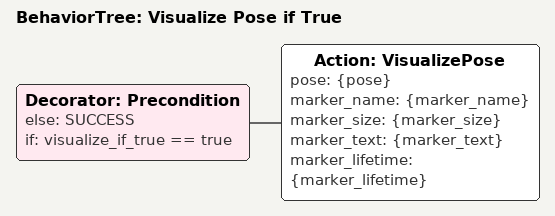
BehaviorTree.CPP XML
<?xml version="1.0" encoding="UTF-8" ?>
<root BTCPP_format="4" main_tree_to_execute="Visualize Pose if True">
  <BehaviorTree ID="Visualize Pose if True">
    <Decorator
      ID="Precondition"
      else="SUCCESS"
      if="visualize_if_true == true"
    >
      <Action
        ID="VisualizePose"
        pose="{pose}"
        marker_name="{marker_name}"
        marker_size="{marker_size}"
        marker_text="{marker_text}"
        marker_lifetime="{marker_lifetime}"
      />
    </Decorator>
  </BehaviorTree>
</root>
